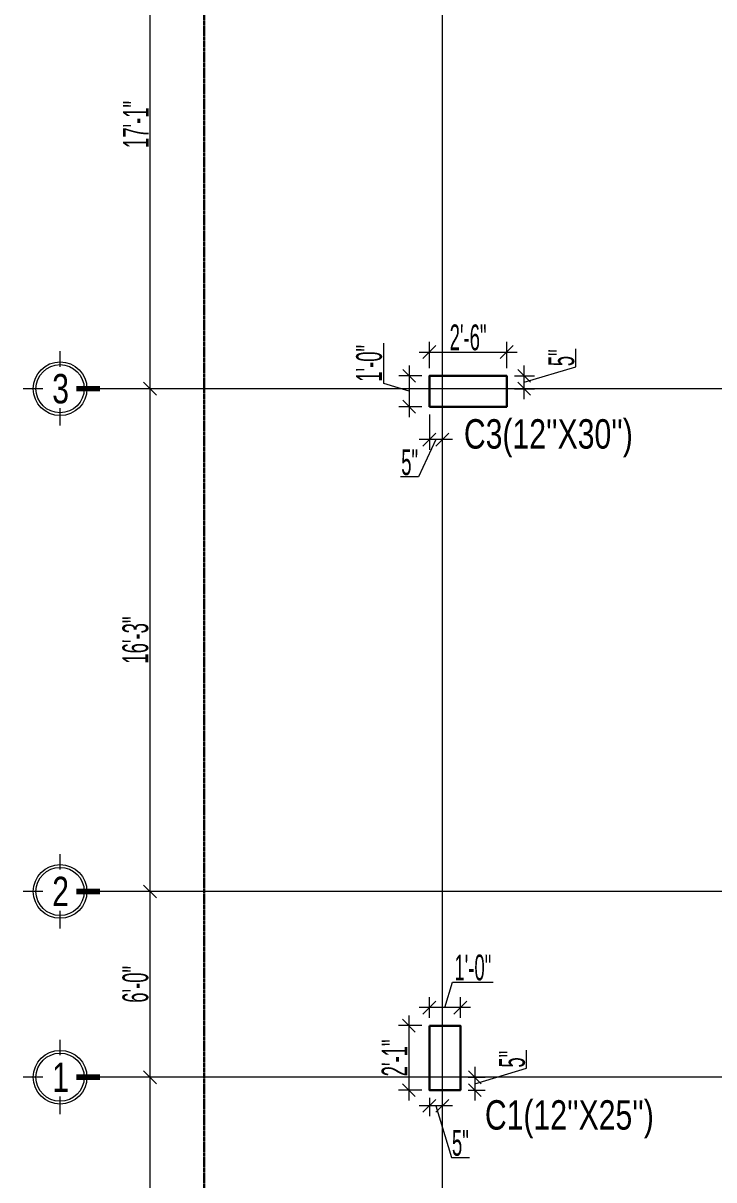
# Model space of a CAD drawing. Header units: inches. Extents: x 283072 to 301462, y 26630 to 62925.
# Drawn here: x 296030.7 to 296298.6, y 28787.3 to 29236 of the extents above; entities that cross this region are included whole.
import ezdxf

# ---------------------------------------------------------------- set-up
doc = ezdxf.new("R2010")
doc.units = ezdxf.units.IN
doc.header["$MEASUREMENT"] = 0
doc.header["$PDMODE"] = 2
doc.linetypes.add('CENTER2', pattern=[1.125, 0.75, -0.125, 0.125, -0.125])
doc.linetypes.add('DASHDOT', pattern=[25.4, 12.7, -6.35, 0, -6.35])
doc.layers.get('0').update_dxf_attribs({"lineweight": 5})
for name, color, linetype, lineweight in [('BUILDING_OUTER_P3', 1, 'Continuous', 35), ('column', 1, 'Continuous', 30), ('Dime.', 7, 'Continuous', 15), ('Dimension.', 7, 'Continuous', 5), ('Grid+Di', 194, 'CENTER2', 15)]:
    doc.layers.add(name, color=color, linetype=linetype, lineweight=lineweight)
doc.styles.add('ltcnbt', font='swisscl.ttf', dxfattribs={"width": 0.7, "height": 10})
doc.styles.add('style4', font='swisscl.ttf')
doc.dimstyles.new('SCALE-50', dxfattribs={"dimtxt": 9, "dimasz": 5, "dimexe": 4, "dimexo": 3, "dimgap": 0.5, "dimtad": 1, "dimdec": 0, "dimzin": 3, "dimdsep": 46, "dimlunit": 4, "dimtxsty": 'ltcnbt', "dimblk": 'OBLIQUE', "dimcen": 0.09375, "dimdle": 4, "dimclrd": 252, "dimclre": 252, "dimclrt": 7, "dimadec": 0, "dimazin": 0, "dimtfac": 1, "dimtdec": 0, "dimtofl": 0, "dimtmove": 1, "dimatfit": 3, "dimfxl": 3, "dimtolj": 1, "dimtzin": 0, "dimlwd": 15, "dimlwe": 15, "dimarcsym": 0})

# ---------------------------------------------------------------- blocks, each defined once
blk = doc.blocks.new('GN')
at = {"layer": 'Grid+Di', "color": 5, "linetype": 'ByBlock', "lineweight": 0}
for points in [[(0, 7.97), (0, 13.6)], [(-6.26, 0), (-13.44, 0)], [(0, -13.43), (0, -7.03)]]:
    blk.add_lwpolyline(points, dxfattribs=at)
at = {"layer": 'Grid+Di', "color": 5, "linetype": 'ByBlock', "lineweight": 0, "const_width": 2}
blk.add_lwpolyline([(14.47, 0), (5.86, 0)], dxfattribs=at)
at = {"layer": 'Grid+Di', "color": 5, "linetype": 'ByBlock'}
for radius in [9.76, 8.76]:
    blk.add_circle((0, 0), radius, dxfattribs=at)
blk = doc.blocks.new('_Oblique')
at = {"color": 0, "linetype": 'ByBlock', "lineweight": -2}
blk.add_line((-0.5, -0.5), (0.5, 0.5), dxfattribs=at)
blk = doc.blocks.new('*D498')
at = {"layer": 'Defpoints', "color": 0, "linetype": 'ByBlock', "lineweight": 30, "ltscale": 200, "transparency": 16777216}
for p in [(296079.87, 28827.16), (296100.92, 28827.16), (296100.92, 28707.08)]:
    blk.add_point(p, dxfattribs=at)
at = {"layer": 'Dimension.', "color": 252, "lineweight": 15, "ltscale": 200, "transparency": 16777216}
for p, q in [((296079.87, 28703.08), (296079.87, 28831.16)), ((296097.92, 28827.16), (296075.87, 28827.16)), ((296097.92, 28707.08), (296075.87, 28707.08))]:
    blk.add_line(p, q, dxfattribs=at)
at = {"layer": 'Dimension.', "color": 252, "linetype": 'ByBlock', "lineweight": 15, "ltscale": 200, "transparency": 16777216, "xscale": 5, "yscale": 5, "zscale": 5}
for p, rotation in [((296079.87, 28827.16), 90), ((296079.87, 28707.08), 270)]:
    blk.add_blockref('_Oblique', p, dxfattribs=dict(at, rotation=rotation))
at = {"layer": 'Dimension.', "color": 7, "linetype": 'ByBlock', "lineweight": 15, "ltscale": 200, "transparency": 16777216, "insert": (296074.25, 28767.12), "char_height": 10, "attachment_point": 5, "rotation": 90, "style": 'ltcnbt'}
blk.add_mtext('\\A1;10\'-0"', dxfattribs=at)
blk = doc.blocks.new('*D499')
at = {"layer": 'Defpoints', "color": 0, "linetype": 'ByBlock', "lineweight": 30, "ltscale": 200, "transparency": 16777216}
for p in [(296079.87, 28899.22), (296100.92, 28899.22), (296100.92, 28827.16)]:
    blk.add_point(p, dxfattribs=at)
at = {"layer": 'Dimension.', "color": 252, "lineweight": 15, "ltscale": 200, "transparency": 16777216}
for p, q in [((296079.87, 28823.16), (296079.87, 28903.22)), ((296097.92, 28899.22), (296075.87, 28899.22)), ((296097.92, 28827.16), (296075.87, 28827.16))]:
    blk.add_line(p, q, dxfattribs=at)
at = {"layer": 'Dimension.', "color": 252, "linetype": 'ByBlock', "lineweight": 15, "ltscale": 200, "transparency": 16777216, "xscale": 5, "yscale": 5, "zscale": 5}
for p, rotation in [((296079.87, 28899.22), 90), ((296079.87, 28827.16), 270)]:
    blk.add_blockref('_Oblique', p, dxfattribs=dict(at, rotation=rotation))
at = {"layer": 'Dimension.', "color": 7, "linetype": 'ByBlock', "lineweight": 15, "ltscale": 200, "transparency": 16777216, "insert": (296074.25, 28863.19), "char_height": 10, "attachment_point": 5, "rotation": 90, "style": 'ltcnbt'}
blk.add_mtext('\\A1;6\'-0"', dxfattribs=at)
blk = doc.blocks.new('*D500')
at = {"layer": 'Defpoints', "color": 0, "linetype": 'ByBlock', "lineweight": 30, "ltscale": 200, "transparency": 16777216}
for p in [(296079.87, 29094.24), (296100.92, 29094.24), (296100.92, 28899.22)]:
    blk.add_point(p, dxfattribs=at)
at = {"layer": 'Dimension.', "color": 252, "lineweight": 15, "ltscale": 200, "transparency": 16777216}
for p, q in [((296097.92, 29094.24), (296075.87, 29094.24)), ((296079.87, 28895.22), (296079.87, 29098.24)), ((296097.92, 28899.22), (296075.87, 28899.22))]:
    blk.add_line(p, q, dxfattribs=at)
at = {"layer": 'Dimension.', "color": 252, "linetype": 'ByBlock', "lineweight": 15, "ltscale": 200, "transparency": 16777216, "xscale": 5, "yscale": 5, "zscale": 5}
for p, rotation in [((296079.87, 29094.24), 90), ((296079.87, 28899.22), 270)]:
    blk.add_blockref('_Oblique', p, dxfattribs=dict(at, rotation=rotation))
at = {"layer": 'Dimension.', "color": 7, "linetype": 'ByBlock', "lineweight": 15, "ltscale": 200, "transparency": 16777216, "insert": (296074.24, 28996.73), "char_height": 10, "attachment_point": 5, "rotation": 90, "style": 'ltcnbt'}
blk.add_mtext('\\A1;16\'-3"', dxfattribs=at)
blk = doc.blocks.new('*D501')
at = {"layer": 'Defpoints', "color": 0, "linetype": 'ByBlock', "lineweight": 30, "ltscale": 200, "transparency": 16777216}
for p in [(296079.87, 29299.24), (296100.92, 29299.24), (296100.92, 29094.24)]:
    blk.add_point(p, dxfattribs=at)
at = {"layer": 'Dimension.', "color": 252, "lineweight": 15, "ltscale": 200, "transparency": 16777216}
for p, q in [((296079.87, 29090.24), (296079.87, 29303.24)), ((296097.92, 29299.24), (296075.87, 29299.24)), ((296097.92, 29094.24), (296075.87, 29094.24))]:
    blk.add_line(p, q, dxfattribs=at)
at = {"layer": 'Dimension.', "color": 252, "linetype": 'ByBlock', "lineweight": 15, "ltscale": 200, "transparency": 16777216, "xscale": 5, "yscale": 5, "zscale": 5}
for p, rotation in [((296079.87, 29299.24), 90), ((296079.87, 29094.24), 270)]:
    blk.add_blockref('_Oblique', p, dxfattribs=dict(at, rotation=rotation))
at = {"layer": 'Dimension.', "color": 7, "linetype": 'ByBlock', "lineweight": 15, "ltscale": 200, "transparency": 16777216, "insert": (296074.37, 29196.74), "char_height": 10, "attachment_point": 5, "rotation": 90, "style": 'ltcnbt'}
blk.add_mtext('\\A1;17\'-1"', dxfattribs=at)
blk = doc.blocks.new('*D520')
at = {"layer": 'Defpoints', "color": 0, "linetype": 'ByBlock', "lineweight": 30, "ltscale": 200, "transparency": 16777216}
for p in [(296188.23, 28847.16), (296180.23, 28822.16), (296188.23, 28822.16)]:
    blk.add_point(p, dxfattribs=at)
at = {"layer": 'Dimension.', "color": 252, "lineweight": 15, "ltscale": 200, "transparency": 16777216}
for p, q in [((296180.23, 28851.16), (296180.23, 28818.16)), ((296185.23, 28847.16), (296176.23, 28847.16)), ((296185.23, 28822.16), (296176.23, 28822.16))]:
    blk.add_line(p, q, dxfattribs=at)
at = {"layer": 'Dimension.', "color": 252, "linetype": 'ByBlock', "lineweight": 15, "ltscale": 200, "transparency": 16777216, "xscale": 5, "yscale": 5, "zscale": 5}
for p, rotation in [((296180.23, 28847.16), 90), ((296180.23, 28822.16), 270)]:
    blk.add_blockref('_Oblique', p, dxfattribs=dict(at, rotation=rotation))
at = {"layer": 'Dimension.', "color": 7, "linetype": 'ByBlock', "lineweight": 15, "ltscale": 200, "transparency": 16777216, "insert": (296174.71, 28834.66), "char_height": 10, "attachment_point": 5, "rotation": 90, "style": 'ltcnbt'}
blk.add_mtext('\\A1;2\'-1"', dxfattribs=at)
blk = doc.blocks.new('*D521')
at = {"layer": 'Defpoints', "color": 0, "linetype": 'ByBlock', "lineweight": 30, "ltscale": 200, "transparency": 16777216}
for p in [(296188.23, 28854.17), (296188.23, 28847.16), (296200.23, 28847.16)]:
    blk.add_point(p, dxfattribs=at)
at = {"layer": 'Dimension.', "color": 252, "lineweight": 15, "ltscale": 200, "transparency": 16777216}
for p, q in [((296194.23, 28854.17), (296197.19, 28864.04)), ((296197.19, 28864.04), (296212.96, 28864.04)), ((296188.23, 28850.16), (296188.23, 28858.17)), ((296200.23, 28850.16), (296200.23, 28858.17)), ((296204.23, 28854.17), (296184.23, 28854.17))]:
    blk.add_line(p, q, dxfattribs=at)
at = {"layer": 'Dimension.', "color": 252, "linetype": 'ByBlock', "lineweight": 15, "ltscale": 200, "transparency": 16777216, "xscale": 5, "yscale": 5, "zscale": 5, "rotation": 180}
blk.add_blockref('_Oblique', (296188.23, 28854.17), dxfattribs=at)
at = {"layer": 'Dimension.', "color": 252, "linetype": 'ByBlock', "lineweight": 15, "ltscale": 200, "transparency": 16777216, "xscale": 5, "yscale": 5, "zscale": 5}
blk.add_blockref('_Oblique', (296200.23, 28854.17), dxfattribs=at)
at = {"layer": 'Dimension.', "color": 7, "linetype": 'ByBlock', "lineweight": 15, "ltscale": 200, "transparency": 16777216, "insert": (296205.08, 28869.67), "char_height": 10, "attachment_point": 5, "style": 'ltcnbt'}
blk.add_mtext('\\A1;1\'-0"', dxfattribs=at)
blk = doc.blocks.new('*D545')
at = {"layer": 'Defpoints', "color": 0, "linetype": 'ByBlock', "lineweight": 30, "ltscale": 200, "transparency": 16777216}
for p in [(296218.23, 29108.46), (296188.23, 29099.24), (296218.23, 29099.24)]:
    blk.add_point(p, dxfattribs=at)
at = {"layer": 'Dimension.', "color": 252, "lineweight": 15, "ltscale": 200, "transparency": 16777216}
for p, q in [((296188.23, 29102.24), (296188.23, 29112.46)), ((296218.23, 29102.24), (296218.23, 29112.46)), ((296184.23, 29108.46), (296222.23, 29108.46))]:
    blk.add_line(p, q, dxfattribs=at)
at = {"layer": 'Dimension.', "color": 252, "linetype": 'ByBlock', "lineweight": 15, "ltscale": 200, "transparency": 16777216, "xscale": 5, "yscale": 5, "zscale": 5, "rotation": 180}
blk.add_blockref('_Oblique', (296188.23, 29108.46), dxfattribs=at)
at = {"layer": 'Dimension.', "color": 252, "linetype": 'ByBlock', "lineweight": 15, "ltscale": 200, "transparency": 16777216, "xscale": 5, "yscale": 5, "zscale": 5}
blk.add_blockref('_Oblique', (296218.23, 29108.46), dxfattribs=at)
at = {"layer": 'Dimension.', "color": 7, "linetype": 'ByBlock', "lineweight": 15, "ltscale": 200, "transparency": 16777216, "insert": (296203.23, 29114.08), "char_height": 10, "attachment_point": 5, "style": 'ltcnbt'}
blk.add_mtext('\\A1;2\'-6"', dxfattribs=at)
blk = doc.blocks.new('*D546')
at = {"layer": 'Defpoints', "color": 0, "linetype": 'ByBlock', "lineweight": 30, "ltscale": 200, "transparency": 16777216}
for p in [(296188.23, 29099.24), (296180.38, 29087.24), (296188.23, 29087.24)]:
    blk.add_point(p, dxfattribs=at)
at = {"layer": 'Dimension.', "color": 252, "lineweight": 15, "ltscale": 200, "transparency": 16777216}
for p, q in [((296170.51, 29096.2), (296170.51, 29111.97)), ((296180.38, 29103.24), (296180.38, 29083.24)), ((296185.23, 29099.24), (296176.38, 29099.24)), ((296180.38, 29093.24), (296170.51, 29096.2)), ((296185.23, 29087.24), (296176.38, 29087.24))]:
    blk.add_line(p, q, dxfattribs=at)
at = {"layer": 'Dimension.', "color": 252, "linetype": 'ByBlock', "lineweight": 15, "ltscale": 200, "transparency": 16777216, "xscale": 5, "yscale": 5, "zscale": 5}
for p, rotation in [((296180.38, 29099.24), 90), ((296180.38, 29087.24), 270)]:
    blk.add_blockref('_Oblique', p, dxfattribs=dict(at, rotation=rotation))
at = {"layer": 'Dimension.', "color": 7, "linetype": 'ByBlock', "lineweight": 15, "ltscale": 200, "transparency": 16777216, "insert": (296164.88, 29104.08), "char_height": 10, "attachment_point": 5, "rotation": 90, "style": 'ltcnbt'}
blk.add_mtext('\\A1;1\'-0"', dxfattribs=at)
blk = doc.blocks.new('*D549')
at = {"layer": 'Defpoints', "color": 0, "linetype": 'ByBlock', "lineweight": 30, "ltscale": 200, "transparency": 16777216}
for p in [(296200.23, 28827.16), (296200.23, 28822.16), (296205.86, 28822.16)]:
    blk.add_point(p, dxfattribs=at)
at = {"layer": 'Dimension.', "color": 252, "lineweight": 15, "ltscale": 200, "transparency": 16777216}
for p, q in [((296225.92, 28830.67), (296225.92, 28837.65)), ((296205.86, 28831.16), (296205.86, 28818.16)), ((296205.86, 28824.66), (296225.92, 28830.67)), ((296203.23, 28827.16), (296209.86, 28827.16)), ((296203.23, 28822.16), (296209.86, 28822.16))]:
    blk.add_line(p, q, dxfattribs=at)
at = {"layer": 'Dimension.', "color": 252, "linetype": 'ByBlock', "lineweight": 15, "ltscale": 200, "transparency": 16777216, "xscale": 5, "yscale": 5, "zscale": 5}
for p, rotation in [((296205.86, 28827.16), 90), ((296205.86, 28822.16), 270)]:
    blk.add_blockref('_Oblique', p, dxfattribs=dict(at, rotation=rotation))
at = {"layer": 'Dimension.', "color": 7, "linetype": 'ByBlock', "lineweight": 15, "ltscale": 200, "transparency": 16777216, "insert": (296220.32, 28834.16), "char_height": 10, "attachment_point": 5, "rotation": 90, "style": 'ltcnbt'}
blk.add_mtext('\\A1;5"', dxfattribs=at)
blk = doc.blocks.new('*D550')
at = {"layer": 'Defpoints', "color": 0, "linetype": 'ByBlock', "lineweight": 30, "ltscale": 200, "transparency": 16777216}
for p in [(296188.23, 28822.16), (296193.23, 28822.16), (296188.23, 28816.06)]:
    blk.add_point(p, dxfattribs=at)
at = {"layer": 'Dimension.', "color": 252, "lineweight": 15, "ltscale": 200, "transparency": 16777216}
for p, q in [((296197.23, 28816.06), (296184.23, 28816.06)), ((296188.23, 28819.16), (296188.23, 28812.06)), ((296190.73, 28816.06), (296196.75, 28796.01)), ((296193.23, 28819.16), (296193.23, 28812.06)), ((296196.75, 28796.01), (296203.73, 28796.01))]:
    blk.add_line(p, q, dxfattribs=at)
at = {"layer": 'Dimension.', "color": 252, "linetype": 'ByBlock', "lineweight": 15, "ltscale": 200, "transparency": 16777216, "xscale": 5, "yscale": 5, "zscale": 5, "rotation": 180}
blk.add_blockref('_Oblique', (296188.23, 28816.06), dxfattribs=at)
at = {"layer": 'Dimension.', "color": 252, "linetype": 'ByBlock', "lineweight": 15, "ltscale": 200, "transparency": 16777216, "xscale": 5, "yscale": 5, "zscale": 5}
blk.add_blockref('_Oblique', (296193.23, 28816.06), dxfattribs=at)
at = {"layer": 'Dimension.', "color": 7, "linetype": 'ByBlock', "lineweight": 15, "ltscale": 200, "transparency": 16777216, "insert": (296200.24, 28801.61), "char_height": 10, "attachment_point": 5, "style": 'ltcnbt'}
blk.add_mtext('\\A1;5"', dxfattribs=at)
blk = doc.blocks.new('*D559')
at = {"layer": 'Defpoints', "color": 0, "linetype": 'ByBlock', "lineweight": 30, "ltscale": 200, "transparency": 16777216}
for p in [(296188.23, 29087.24), (296193.23, 29087.24), (296188.23, 29074.51)]:
    blk.add_point(p, dxfattribs=at)
at = {"layer": 'Dimension.', "color": 252, "lineweight": 15, "ltscale": 200, "transparency": 16777216}
for p, q in [((296188.23, 29084.24), (296188.23, 29070.51)), ((296193.23, 29084.24), (296193.23, 29070.51)), ((296190.73, 29074.51), (296184.06, 29060.05)), ((296197.23, 29074.51), (296184.23, 29074.51)), ((296184.06, 29060.05), (296177.08, 29060.05))]:
    blk.add_line(p, q, dxfattribs=at)
at = {"layer": 'Dimension.', "color": 252, "linetype": 'ByBlock', "lineweight": 15, "ltscale": 200, "transparency": 16777216, "xscale": 5, "yscale": 5, "zscale": 5, "rotation": 180}
blk.add_blockref('_Oblique', (296188.23, 29074.51), dxfattribs=at)
at = {"layer": 'Dimension.', "color": 252, "linetype": 'ByBlock', "lineweight": 15, "ltscale": 200, "transparency": 16777216, "xscale": 5, "yscale": 5, "zscale": 5}
blk.add_blockref('_Oblique', (296193.23, 29074.51), dxfattribs=at)
at = {"layer": 'Dimension.', "color": 7, "linetype": 'ByBlock', "lineweight": 15, "ltscale": 200, "transparency": 16777216, "insert": (296180.57, 29065.66), "char_height": 10, "attachment_point": 5, "style": 'ltcnbt'}
blk.add_mtext('\\A1;5"', dxfattribs=at)
blk = doc.blocks.new('*D560')
at = {"layer": 'Defpoints', "color": 0, "linetype": 'ByBlock', "lineweight": 30, "ltscale": 200, "transparency": 16777216}
for p in [(296218.23, 29099.24), (296225, 29099.24), (296218.23, 29094.24)]:
    blk.add_point(p, dxfattribs=at)
at = {"layer": 'Dimension.', "color": 252, "lineweight": 15, "ltscale": 200, "transparency": 16777216}
for p, q in [((296245.05, 29102.75), (296245.05, 29109.73)), ((296225, 29090.24), (296225, 29103.24)), ((296221.23, 29099.24), (296229, 29099.24)), ((296225, 29096.74), (296245.05, 29102.75)), ((296221.23, 29094.24), (296229, 29094.24))]:
    blk.add_line(p, q, dxfattribs=at)
at = {"layer": 'Dimension.', "color": 252, "linetype": 'ByBlock', "lineweight": 15, "ltscale": 200, "transparency": 16777216, "xscale": 5, "yscale": 5, "zscale": 5}
for p, rotation in [((296225, 29099.24), 90), ((296225, 29094.24), 270)]:
    blk.add_blockref('_Oblique', p, dxfattribs=dict(at, rotation=rotation))
at = {"layer": 'Dimension.', "color": 7, "linetype": 'ByBlock', "lineweight": 15, "ltscale": 200, "transparency": 16777216, "insert": (296239.45, 29106.24), "char_height": 10, "attachment_point": 5, "rotation": 90, "style": 'ltcnbt'}
blk.add_mtext('\\A1;5"', dxfattribs=at)
blk = doc.blocks.new('WT43T2')
at = {"layer": 'column'}
for points in [[(293103.63, 46619.46), (293103.63, 46631.46), (293133.63, 46631.46), (293133.63, 46619.46)], [(293103.63, 46379.38), (293115.63, 46379.38), (293115.63, 46354.38), (293103.63, 46354.38)]]:
    blk.add_lwpolyline(points, close=True, dxfattribs=at)

msp = doc.modelspace()

# ---------------------------------------------------------------- linework, layer by layer
at = {"layer": 'BUILDING_OUTER_P3', "linetype": 'DASHDOT', "lineweight": 30, "ltscale": 0.02}
msp.add_line((296100.92011, 28707.07655), (296100.92011, 29862.07655), dxfattribs=at)
msp.add_line((296100.92011, 28707.07655), (296100.92011, 29862.07655), dxfattribs=at)
at = {"layer": 'Grid+Di', "linetype": 'ByBlock', "lineweight": 15, "ltscale": 200}
for p, q in [((296193.23038, 29910.5805), (296193.23038, 28644.47835)), ((296635.75505, 29094.23511), (296060.42321, 29094.23511)), ((296635.75505, 28899.21906), (296060.42321, 28899.21906)), ((296635.75505, 28827.15655), (296060.42321, 28827.15655))]:
    msp.add_line(p, q, dxfattribs=at)

# ---------------------------------------------------------------- block references
at = {"layer": 'column', "linetype": 'ByBlock', "lineweight": 15}
msp.add_blockref('WT43T2', (3084.59738, -17532.22653), dxfattribs=at)
at = {"layer": 'Dime.', "xscale": 1.066601249971427, "yscale": 1.066601249971427, "zscale": 1.06660125}
for p in [(296044.98832, 29094.23511), (296044.98832, 28899.21906), (296044.98832, 28827.15655)]:
    msp.add_blockref('GN', p, dxfattribs=at)

# ---------------------------------------------------------------- texts
at = {"layer": 'Dime.', "style": 'style4'}
for s, p in [('3', (296041.93786, 29088.54087, 0.75826)), ("C3(12''X30'')", (296201.62133, 29071.00446, 0.75826)), ('2', (296041.93786, 28893.52482, 0.75826)), ('1', (296041.93786, 28821.46232, 0.75826)), ("C1(12''X25'')", (296209.76891, 28806.83399, 0.75826))]:
    msp.add_text(s, height=11.4075, dxfattribs=at).set_placement(p)

# ---------------------------------------------------------------- dimensions: what is measured, and where the dimension line sits
at = {"layer": 'Dimension.', "linetype": 'ByBlock', "lineweight": 15, "ltscale": 200}
for base, p1, p2, picture, middle in [((296079.86994, 29299.23511), (296100.92011, 29094.23511), (296100.92011, 29299.23511), '*D501', (296074.36994, 29196.73511)), ((296180.37642, 29087.23511), (296188.23038, 29099.23511), (296188.23038, 29087.23511), '*D546', (296164.88395, 29096.69648)), ((296224.99842, 29099.23511), (296218.23038, 29094.23511), (296218.23038, 29099.23511), '*D560', (296239.45157, 29103.25152)), ((296079.86994, 29094.23511), (296100.92011, 28899.21906), (296100.92011, 29094.23511), '*D500', (296074.24216, 28996.72708)), ((296079.86994, 28899.21906), (296100.92011, 28827.15655), (296100.92011, 28899.21906), '*D499', (296074.24871, 28863.18781)), ((296180.22572, 28822.15655), (296188.23038, 28847.15655), (296188.23038, 28822.15655), '*D520', (296174.70606, 28834.65655)), ((296205.86291, 28822.15655), (296200.23038, 28827.15655), (296200.23038, 28822.15655), '*D549', (296220.31606, 28831.17297)), ((296079.86994, 28827.15655), (296100.92011, 28707.07655), (296100.92011, 28827.15655), '*D498', (296074.24871, 28767.11655))]:
    dim = msp.add_linear_dim(base=base, p1=p1, p2=p2, angle=90, dimstyle='SCALE-50', dxfattribs=at)
    dim.commit()
    dim.dimension.update_dxf_attribs({"geometry": picture, "text_midpoint": middle})
for base, p1, p2, picture, middle in [((296218.23038, 29108.46348), (296188.23038, 29099.23511), (296218.23038, 29099.23511), '*D545', (296203.23038, 29114.08471)), ((296188.23038, 28854.17264), (296200.23038, 28847.15655), (296188.23038, 28847.15655), '*D521', (296197.69175, 28869.6651)), ((296188.23038, 28816.06004), (296193.23038, 28822.15655), (296188.23038, 28822.15655), '*D550', (296197.24679, 28801.60689))]:
    dim = msp.add_linear_dim(base=base, p1=p1, p2=p2, dimstyle='SCALE-50', dxfattribs=at)
    dim.commit()
    dim.dimension.update_dxf_attribs({"geometry": picture, "text_midpoint": middle})
dim = msp.add_linear_dim(base=(296188.23038, 29074.50663), p1=(296193.23038, 29087.23511), p2=(296188.23038, 29087.23511), dimstyle='SCALE-50', dxfattribs=at)
dim.commit()
dim.dimension.update_dxf_attribs({"geometry": '*D559', "text_midpoint": (296183.56338, 29060.05348), "dimtype": 160})

doc.saveas('drawing.dxf')
